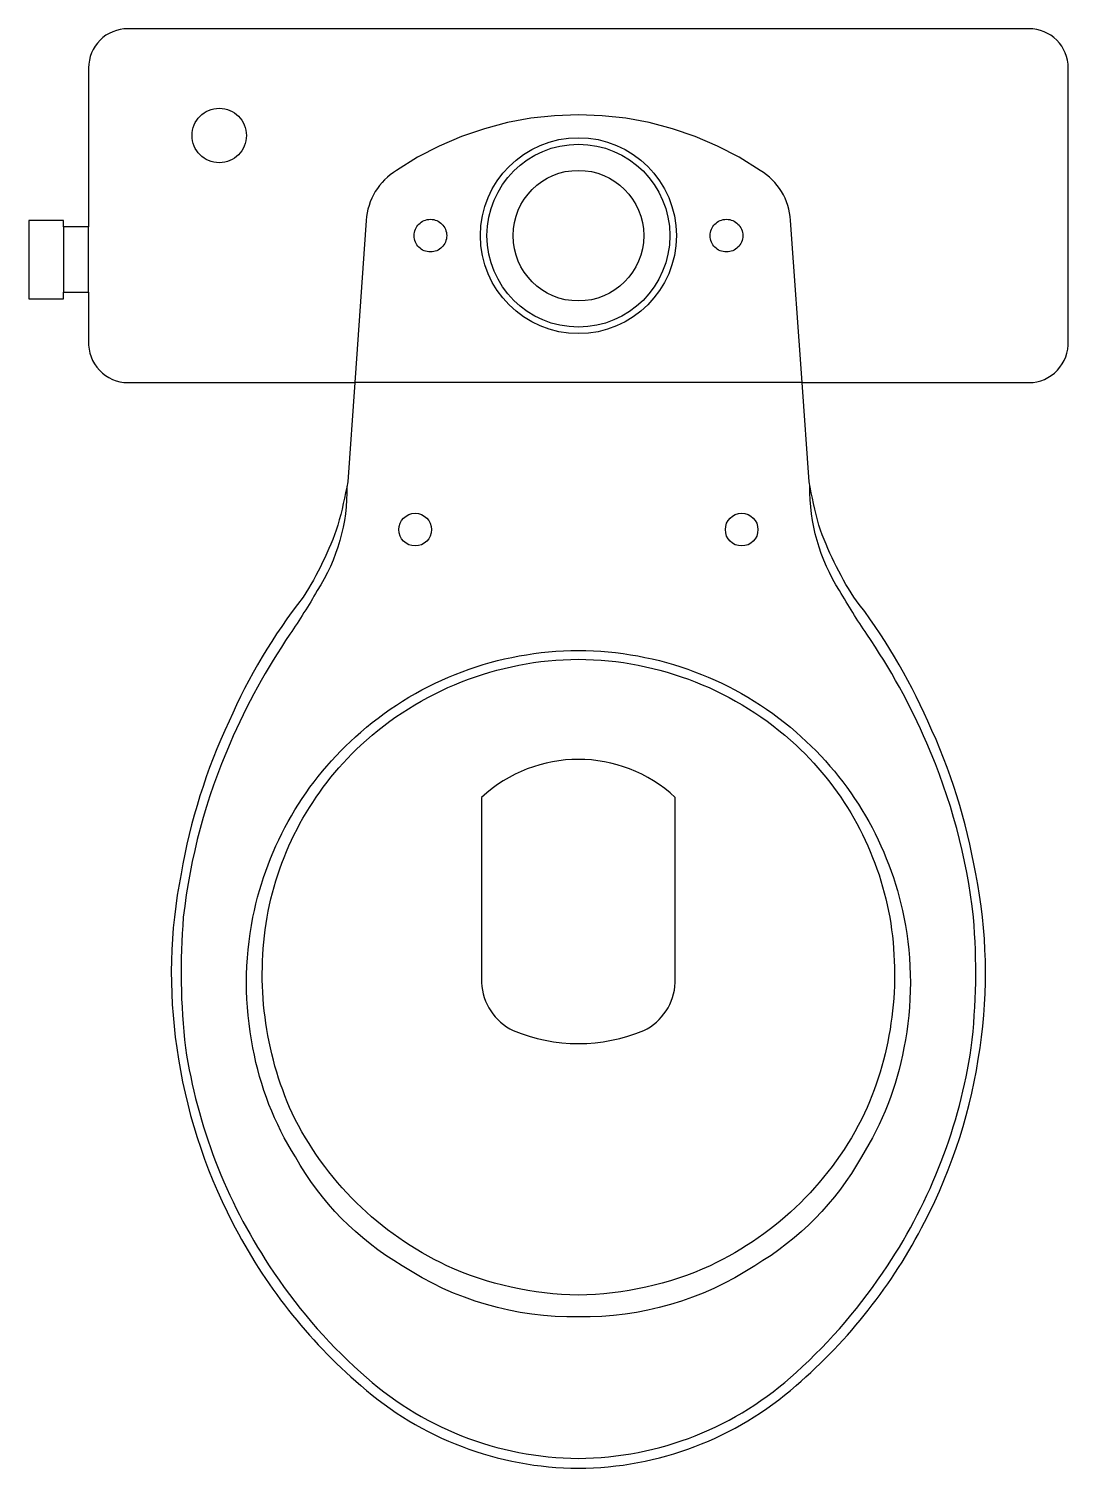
# Model space of a CAD drawing. Extents: x -0.253 to 0.225, y -0.676 to -0.015.
import ezdxf

# ---------------------------------------------------------------- set-up
doc = ezdxf.new("R2010")
doc.units = 0
doc.header["$LTSCALE"] = 50
doc.linetypes.add('HIDDEN', pattern=[0.375, 0.25, -0.125])
doc.layers.get('0').update_dxf_attribs({"linetype": 'CONTINUOUS'})

msp = doc.modelspace()

# ---------------------------------------------------------------- linework, layer by layer
at = {"color": 0}
for points in [[(0, -0.676, 0.182004), (0.1, -0.638, 0.098298), (0.159, -0.563, 0.085166), (0.1845, -0.483, 0.08648), (0.1825, -0.403, 0.067868), (0.1605, -0.333, 0.06199), (0.1265, -0.276, -0.060779), (0.1105, -0.243, -0.023796), (0.106, -0.223), (0.10278, -0.1775), (0.207, -0.1775, 0.424217), (0.225, -0.1585), (0.225, -0.136), (0.225, -0.106), (0.225, -0.033, 0.418036), (0.20702, -0.015), (0, -0.015), (-0.20702, -0.015, 0.418036), (-0.225, -0.033), (-0.225, -0.106), (-0.2365, -0.106), (-0.2365, -0.103), (-0.2525, -0.103), (-0.2525, -0.121), (-0.2525, -0.139), (-0.2365, -0.139), (-0.2365, -0.136), (-0.225, -0.136), (-0.225, -0.1585, 0.424217), (-0.207, -0.1775), (-0.10278, -0.1775), (-0.106, -0.223, -0.023796), (-0.1105, -0.243, -0.060779), (-0.1265, -0.276, 0.06199), (-0.1605, -0.333, 0.067868), (-0.1825, -0.403, 0.08648), (-0.1845, -0.483, 0.085166), (-0.159, -0.563, 0.098298), (-0.1, -0.638, 0.182004)], [(0, -0.3005, -0.18052), (0.1, -0.338, -0.167158), (0.1495, -0.423, -0.1), (0.1495, -0.483, -0.096291), (0.13, -0.533, -0.13332), (0.081, -0.583, -0.150886), (0, -0.6065, -0.150886), (-0.081, -0.583, -0.13332), (-0.13, -0.533, -0.096291), (-0.1495, -0.483, -0.1), (-0.1495, -0.423, -0.167158), (-0.1, -0.338, -0.18052)], [(0, -0.3045, -0.186957), (0.1, -0.344, -0.162455), (0.143, -0.423, -0.149476), (0.1315, -0.513, -0.171119), (0.0605, -0.583, -0.104122), (0, -0.5965, -0.104122), (-0.0605, -0.583, -0.171119), (-0.1315, -0.513, -0.149476), (-0.143, -0.423, -0.162455), (-0.1, -0.344, -0.186957)], [(0.03, -0.475, 0.276984), (0.0445, -0.453), (0.0445, -0.368, 0.393258), (-0.0445, -0.368), (-0.0445, -0.453, 0.276984), (-0.03, -0.475, 0.2)]]:
    msp.add_lwpolyline(points, format="xyb", close=True, dxfattribs=at)
at = {"color": 0, "linetype": 'HIDDEN'}
msp.add_lwpolyline([(0.10278, -0.1775), (0.0975, -0.103, 0.244331), (0.0835, -0.08, 0.305389), (-0.0835, -0.08, 0.244331), (-0.0975, -0.103), (-0.10278, -0.1775)], format="xyb", dxfattribs=at)
at = {"color": 0}
for points in [[(-0.2365, -0.106), (-0.2365, -0.136)], [(-0.225, -0.136), (-0.225, -0.106)], [(0.10278, -0.1775), (0, -0.1775), (-0.10278, -0.1775)]]:
    msp.add_lwpolyline(points, dxfattribs=at)
msp.add_lwpolyline([(-0.10636, -0.22502, -0.148706), (-0.12, -0.273, -0.01798), (-0.1325, -0.293, 0.048524), (-0.16, -0.343, 0.075808), (-0.1815, -0.423, 0.05), (-0.1805, -0.483, 0.109053), (-0.142, -0.583, 0.065752), (-0.1, -0.632, 0.186957), (0, -0.6715, 0.186957), (0.1, -0.632, 0.065752), (0.142, -0.583, 0.109053), (0.1805, -0.483, 0.05), (0.1815, -0.423, 0.075808), (0.16, -0.343, 0.048524), (0.1325, -0.293, -0.01798), (0.12, -0.273, -0.148706), (0.10636, -0.22502, -0.148706)], format="xyb", dxfattribs=at)
at = {"color": 0, "linetype": 'HIDDEN'}
for centre, radius in [((-0.165, -0.064), 0.0125), ((0, -0.11), 0.045), ((0, -0.11), 0.042), ((0, -0.11), 0.03), ((-0.068, -0.11), 0.0075), ((0.068, -0.11), 0.0075)]:
    msp.add_circle(centre, radius, dxfattribs=at)
at = {"color": 0}
for centre in [(-0.075, -0.245), (0.075, -0.245)]:
    msp.add_circle(centre, 0.0075, dxfattribs=at)

doc.saveas('drawing.dxf')
